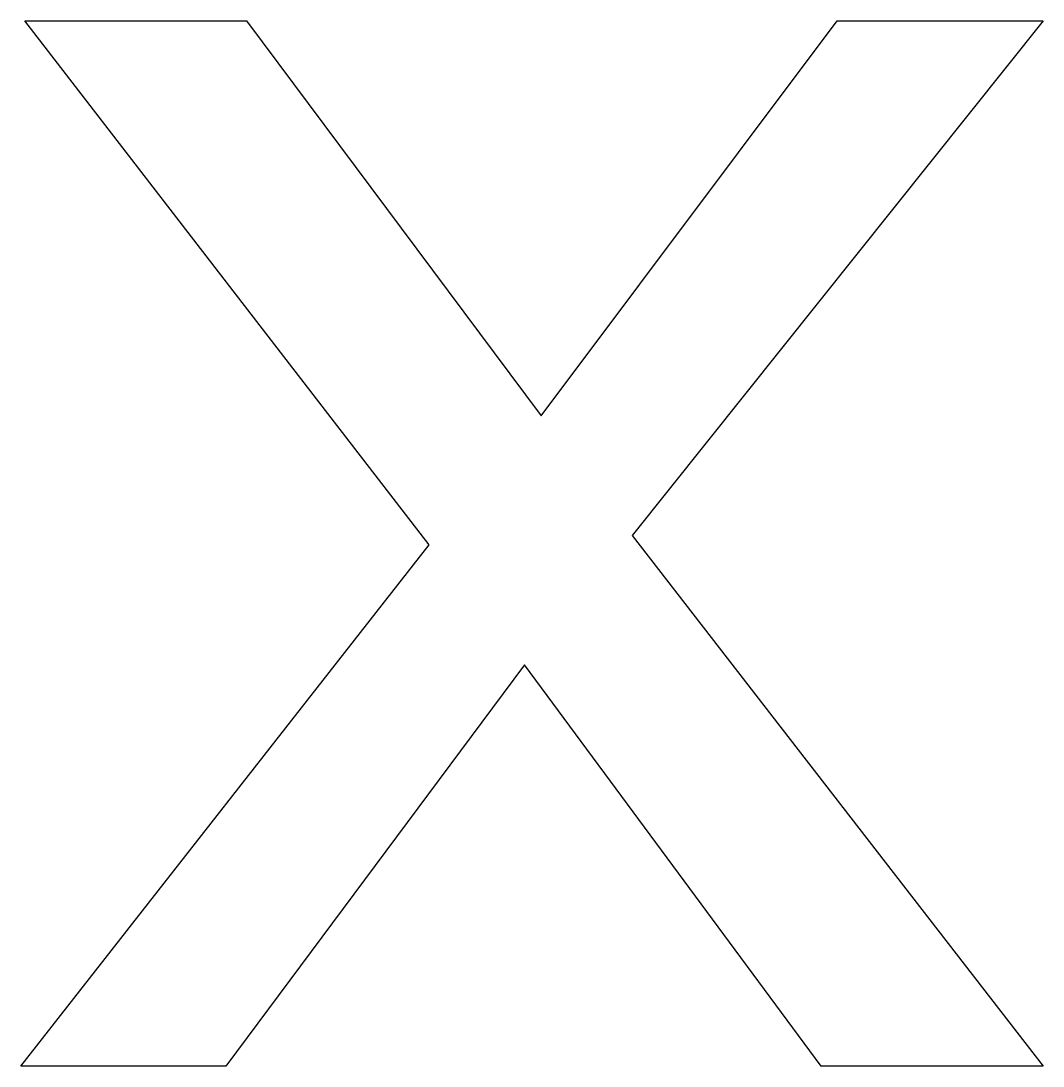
# Model space of a CAD drawing. Header units: metres. Extents: x -67 to 67, y 0 to 138.
import ezdxf

# ---------------------------------------------------------------- set-up
doc = ezdxf.new("R2010")
doc.units = ezdxf.units.M

msp = doc.modelspace()

# ---------------------------------------------------------------- linework, layer by layer
at = {"layer": 'COMPONENT0'}
for p, q in [((-13.57, 68.71), (-66.86, 137.79)), ((-66.86, 137.79), (-37.63, 137.79)), ((-37.63, 137.79), (1.23, 85.74)), ((1.23, 85.74), (40.22, 137.79)), ((67.36, 137.79), (13.2, 69.95)), ((40.22, 137.79), (67.36, 137.79)), ((13.2, 69.95), (67.36, 0)), ((-67.36, 0), (-13.57, 68.71)), ((-0.99, 52.92), (-40.34, 0)), ((38.12, 0), (-0.99, 52.92)), ((-40.34, 0), (-67.36, 0)), ((67.36, 0), (38.12, 0))]:
    msp.add_line(p, q, dxfattribs=at)

doc.saveas('drawing.dxf')
